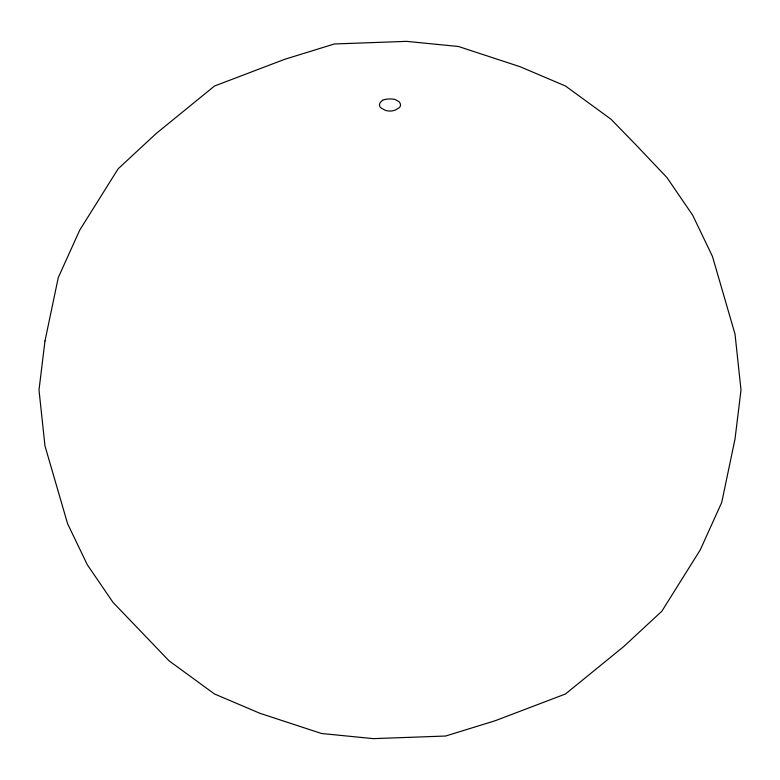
<?xml version="1.0" encoding="UTF-8"?>
<svg xmlns="http://www.w3.org/2000/svg" width="780" height="780" viewBox="0 0 780 780"><rect width="100%" height="100%" fill="white"/><g stroke="black" fill="none" stroke-linecap="round" stroke-linejoin="round"><path stroke-width="1.17" d="M44.977 341.006L39 390L44.977 445.906L67.587 523.692L87.311 564.759L113.012 602.375L169.075 660.845L214.5 693.976L259.925 713.291L321.535 733.502L373.376 738.64L445.633 736.027L495.281 720.7L565.5 693.976L623.756 646.532L661.859 611.198L700.245 549.919L721.715 502.457L735.023 438.994L741 390L735.023 334.094L712.413 256.308L692.689 215.241L666.988 177.626L637.065 146.035L610.925 119.155L565.5 86.024L520.075 66.71L458.465 46.498L406.624 41.36L334.366 43.973L284.719 59.3L214.5 86.024L156.244 133.468L118.141 168.802L79.755 230.08L58.285 277.543L44.977 341.006M382.551 100.24L380.884 101.751A10.384 5.889 -12.8 0 0 380.884 107.835L384.735 110.058A10.384 7.449 0 0 0 395.265 110.058L399.116 107.835A10.384 5.889 12.8 0 0 399.116 101.751L395.265 99.528A10.384 4.339 0 0 0 384.735 99.528L382.551 100.24"/></g></svg>
